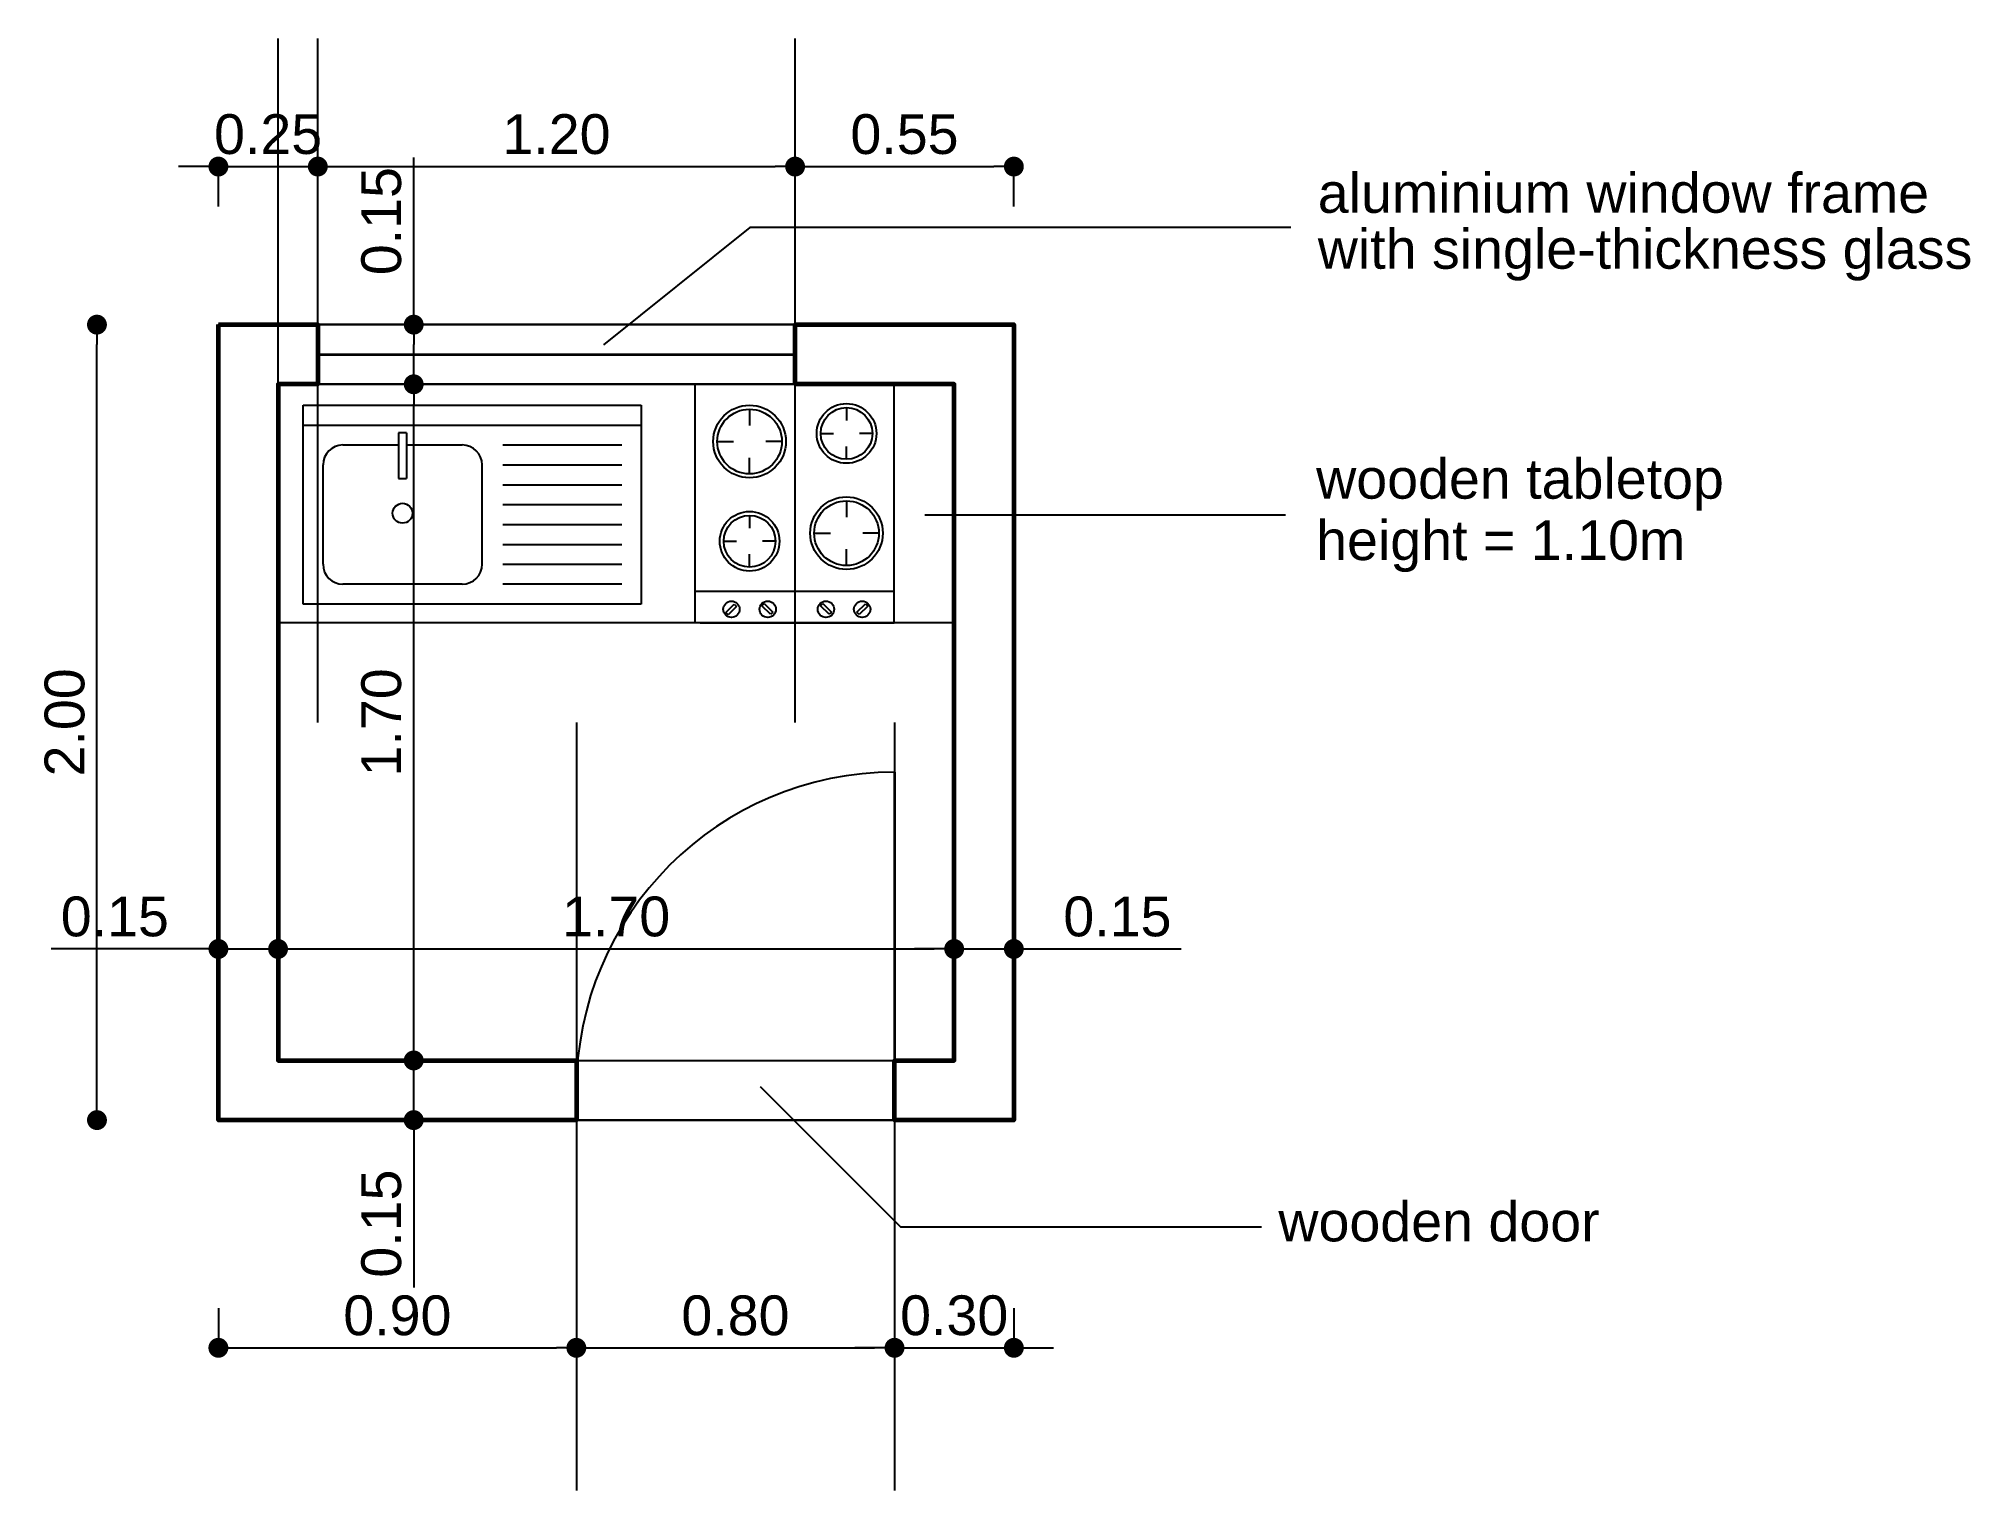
# Model space of a CAD drawing. Extents: x -452 to 4405, y -931 to 2719.
import ezdxf

# ---------------------------------------------------------------- set-up
doc = ezdxf.new("R2010")
doc.units = 0
doc.layers.get('0').update_dxf_attribs({"linetype": 'CONTINUOUS'})
doc.layers.get('Defpoints').update_dxf_attribs({"linetype": 'CONTINUOUS'})
for name, color, linetype in [('Annotations', 7, 'CONTINUOUS'), ('Construction', 7, 'CONTINUOUS'), ('Doors & Windows', 7, 'CONTINUOUS'), ('Furniture', 7, 'CONTINUOUS'), ('Walls', 7, 'CONTINUOUS')]:
    doc.layers.add(name, color=color, linetype=linetype)
doc.styles.get("Standard").update_dxf_attribs({"font": 'ARIAL.TTF'})
doc.dimstyles.get("Standard").update_dxf_attribs({"dimtxt": 100, "dimasz": 0.18, "dimexe": 0.18, "dimexo": 0.0625, "dimgap": 0.09, "dimtad": 0, "dimtih": 1, "dimtoh": 1, "dimdec": 4, "dimzin": 0, "dimdsep": 46, "dimtxsty": 'STANDARD', "dimcen": 0.09, "dimadec": 0, "dimazin": 0, "dimtfac": 1, "dimtdec": 4, "dimtofl": 0, "dimtmove": 0, "dimatfit": 3, "dimfxl": 1, "dimtolj": 1, "dimtzin": 0, "dimarcsym": 0})

# ---------------------------------------------------------------- blocks, each defined once
blk = doc.blocks.new('ENTITIES_0')
at = {"layer": 'Furniture', "color": 0}
for p, q in [((1198.7, 1250), (1198.7, 1850)), ((1198.7, 1250), (1198.7, 1850)), ((1698.7, 1850), (1198.7, 1850)), ((1698.7, 1250), (1698.7, 1850)), ((1335.5, 1787.4), (1335.5, 1746.7)), ((1579.3, 1791.4), (1579.3, 1758.9)), ((1254.2, 1706.1), (1294.8, 1706.1)), ((1416.7, 1706.1), (1376.1, 1706.1)), ((1514.3, 1726.4), (1546.8, 1726.4)), ((1644.3, 1726.4), (1611.8, 1726.4)), ((1335.5, 1624.8), (1335.5, 1665.4)), ((1579.3, 1661.4), (1579.3, 1693.9)), ((1579.3, 1557), (1579.3, 1516.3)), ((1335.5, 1520.4), (1335.5, 1487.9)), ((1498, 1475.7), (1538.7, 1475.7)), ((1660.6, 1475.7), (1619.9, 1475.7)), ((1270.4, 1455.4), (1302.9, 1455.4)), ((1335.5, 1390.4), (1335.5, 1422.9)), ((1400.5, 1455.4), (1368, 1455.4)), ((1579.3, 1394.4), (1579.3, 1435.1)), ((1198.7, 1329.6), (1698.7, 1329.6)), ((1275.6, 1276), (1296.9, 1297.2)), ((1281.3, 1270.3), (1275.6, 1276)), ((1302.5, 1291.5), (1281.3, 1270.3)), ((1296.9, 1297.2), (1302.5, 1291.5)), ((1366.7, 1293.1), (1372.4, 1298.8)), ((1387.9, 1271.9), (1366.7, 1293.1)), ((1372.4, 1298.8), (1393.6, 1277.5)), ((1393.6, 1277.5), (1387.9, 1271.9)), ((1514.2, 1293.1), (1519.9, 1298.8)), ((1535.4, 1271.9), (1514.2, 1293.1)), ((1519.9, 1298.8), (1541.1, 1277.5)), ((1541.1, 1277.5), (1535.4, 1271.9)), ((1605.6, 1277), (1626.9, 1298.2)), ((1611.3, 1271.3), (1605.6, 1277)), ((1632.5, 1292.5), (1611.3, 1271.3)), ((1626.9, 1298.2), (1632.5, 1292.5)), ((1698.7, 1250), (1198.7, 1250)), ((1698.7, 1250), (1198.7, 1250)), ((1211, 1250), (1698.7, 1250))]:
    blk.add_line(p, q, dxfattribs=at)
for centre, radius in [((1335.5, 1706.1), 91.3), ((1579.3, 1726.4), 75), ((1335.5, 1706.1), 81.3), ((1579.3, 1726.4), 65), ((1579.3, 1475.7), 91.3), ((1579.3, 1475.7), 81.3), ((1335.5, 1455.4), 75), ((1335.5, 1455.4), 65), ((1290, 1284.3), 20.6), ((1381.1, 1284.3), 20.6), ((1527.5, 1284.3), 20.6), ((1618.6, 1284.3), 20.6)]:
    blk.add_circle(centre, radius, dxfattribs=at)
blk = doc.blocks.new('ENTITIES_')
at = {"layer": 'Furniture', "color": 0}
for p, q in [((213.1, 1297.5), (213.1, 1797.5)), ((213.1, 1797.5), (1063.1, 1797.5)), ((1063.1, 1797.5), (1063.1, 1297.5)), ((213.1, 1747.5), (1063.1, 1747.5)), ((452.7, 1728.1), (452.7, 1722.5)), ((472.7, 1728.1), (452.7, 1728.1)), ((452.7, 1722.5), (452.7, 1612.9)), ((472.7, 1728.1), (472.7, 1612.9)), ((313.1, 1697.5), (453, 1697.5)), ((472.9, 1697.5), (613.1, 1697.5)), ((714.9, 1697.5), (1014.6, 1697.5)), ((263.1, 1397.5), (263.1, 1647.5)), ((452.7, 1612.9), (472.7, 1612.9)), ((663.1, 1397.5), (663.1, 1647.5)), ((714.9, 1647.5), (1014.6, 1647.5)), ((714.9, 1597.5), (1014.6, 1597.5)), ((714.9, 1547.5), (1014.6, 1547.5)), ((714.9, 1497.5), (1014.6, 1497.5)), ((714.9, 1447.5), (1014.6, 1447.5)), ((714.9, 1397.5), (1014.6, 1397.5)), ((613.1, 1347.5), (313.1, 1347.5)), ((1014.6, 1347.5), (714.9, 1347.5)), ((1063.1, 1297.5), (213.1, 1297.5))]:
    blk.add_line(p, q, dxfattribs=at)
blk.add_circle((463.1, 1525.8), 25, dxfattribs=at)
for centre, start, end in [((313.1, 1647.5), 90, 180), ((613.1, 1647.5), 0, 90), ((313.1, 1397.5), 180, 270), ((613.1, 1397.5), 270, 0)]:
    blk.add_arc(centre, 50, start, end, dxfattribs=at)
blk = doc.blocks.new('_DOT')
at = {"color": 0, "linetype": 'ByBlock', "lineweight": -2}
blk.add_line((-0.5, 0), (-1, 0), dxfattribs=at)
at = {"color": 0, "linetype": 'ByBlock', "const_width": 0.5}
blk.add_lwpolyline([(-0.25, 0, 1), (0.25, 0, 1)], format="xyb", close=True, dxfattribs=at)
blk = doc.blocks.new('*D2')
at = {"layer": 'Annotations', "color": 0, "lineweight": -2}
for p, q in [((491.1, 200), (491.1, 250)), ((391.1, 150), (491.3, 150)), ((491.1, 0), (491.1, 150)), ((391.1, 0), (491.3, 0)), ((491.1, 0), (491.1, -420.5)), ((491.1, -50), (491.1, -100))]:
    blk.add_line(p, q, dxfattribs=at)
at = {"layer": 'Defpoints', "color": 0}
for p in [(0, 150), (491.1, 150), (0, 0)]:
    blk.add_point(p, dxfattribs=at)
at = {"layer": 'Annotations', "color": 0, "lineweight": -2, "xscale": 50, "yscale": 50, "zscale": 50}
for p, rotation in [((491.1, 150), 270), ((491.1, 0), 90)]:
    blk.add_blockref('_DOT', p, dxfattribs=dict(at, rotation=rotation))
at = {"layer": 'Annotations', "color": 0, "linetype": 'ByBlock', "insert": (410, -260.3), "char_height": 100, "attachment_point": 5, "rotation": 90}
blk.add_mtext('\\A1;0.15', dxfattribs=at)
blk = doc.blocks.new('*D3')
at = {"layer": 'Annotations', "color": 0, "lineweight": -2}
for p, q in [((491.1, 2000), (491.1, 2420.5)), ((391.1, 2000), (491.3, 2000)), ((491.1, 1900), (491.1, 1950)), ((391.1, 1850), (491.3, 1850))]:
    blk.add_line(p, q, dxfattribs=at)
at = {"layer": 'Defpoints', "color": 0}
for p in [(250, 2000), (491.1, 2000), (250, 1850)]:
    blk.add_point(p, dxfattribs=at)
at = {"layer": 'Annotations', "color": 0, "lineweight": -2, "xscale": 50, "yscale": 50, "zscale": 50}
for p, rotation in [((491.1, 2000), 90), ((491.1, 1850), 270)]:
    blk.add_blockref('_DOT', p, dxfattribs=dict(at, rotation=rotation))
at = {"layer": 'Annotations', "color": 0, "linetype": 'ByBlock', "insert": (410, 2260.3), "char_height": 100, "attachment_point": 5, "rotation": 90}
blk.add_mtext('\\A1;0.15', dxfattribs=at)
blk = doc.blocks.new('*D4')
at = {"layer": 'Annotations', "color": 0, "lineweight": -2}
for p, q in [((391.1, 1850), (491.3, 1850)), ((491.1, 200), (491.1, 1800)), ((391.1, 150), (491.3, 150))]:
    blk.add_line(p, q, dxfattribs=at)
at = {"layer": 'Defpoints', "color": 0}
for p in [(150, 1850), (491.1, 1850), (150, 150)]:
    blk.add_point(p, dxfattribs=at)
at = {"layer": 'Annotations', "color": 0, "lineweight": -2, "xscale": 50, "yscale": 50, "zscale": 50}
for p, rotation in [((491.1, 1850), 90), ((491.1, 150), 270)]:
    blk.add_blockref('_DOT', p, dxfattribs=dict(at, rotation=rotation))
at = {"layer": 'Annotations', "color": 0, "linetype": 'ByBlock', "insert": (410, 1000), "char_height": 100, "attachment_point": 5, "rotation": 90}
blk.add_mtext('\\A1;1.70', dxfattribs=at)
blk = doc.blocks.new('*D5')
at = {"layer": 'Annotations', "color": 0, "lineweight": -2}
for p, q in [((0, 430.3), (-420.5, 430.3)), ((-50, 430.3), (-100, 430.3)), ((0, 330.3), (0, 430.5)), ((0, 430.3), (150, 430.3)), ((150, 330.3), (150, 430.5)), ((200, 430.3), (250, 430.3))]:
    blk.add_line(p, q, dxfattribs=at)
at = {"layer": 'Defpoints', "color": 0}
for p in [(150, 430.3), (0, 0), (150, 0)]:
    blk.add_point(p, dxfattribs=at)
at = {"layer": 'Annotations', "color": 0, "lineweight": -2, "xscale": 50, "yscale": 50, "zscale": 50}
blk.add_blockref('_DOT', (0, 430.3), dxfattribs=at)
at = {"layer": 'Annotations', "color": 0, "lineweight": -2, "xscale": 50, "yscale": 50, "zscale": 50, "rotation": 180}
blk.add_blockref('_DOT', (150, 430.3), dxfattribs=at)
at = {"layer": 'Annotations', "color": 0, "linetype": 'ByBlock', "insert": (-260.3, 511.4), "char_height": 100, "attachment_point": 5}
blk.add_mtext('\\A1;0.15', dxfattribs=at)
blk = doc.blocks.new('*D6')
at = {"layer": 'Annotations', "color": 0, "lineweight": -2}
for p, q in [((150, 330.3), (150, 430.5)), ((200, 430.3), (1800, 430.3)), ((1850, 330.3), (1850, 430.5))]:
    blk.add_line(p, q, dxfattribs=at)
at = {"layer": 'Defpoints', "color": 0}
for p in [(1850, 430.3), (150, 150), (1850, 150)]:
    blk.add_point(p, dxfattribs=at)
at = {"layer": 'Annotations', "color": 0, "lineweight": -2, "xscale": 50, "yscale": 50, "zscale": 50, "rotation": 180}
blk.add_blockref('_DOT', (150, 430.3), dxfattribs=at)
at = {"layer": 'Annotations', "color": 0, "lineweight": -2, "xscale": 50, "yscale": 50, "zscale": 50}
blk.add_blockref('_DOT', (1850, 430.3), dxfattribs=at)
at = {"layer": 'Annotations', "color": 0, "linetype": 'ByBlock', "insert": (1000, 511.4), "char_height": 100, "attachment_point": 5}
blk.add_mtext('\\A1;1.70', dxfattribs=at)
blk = doc.blocks.new('*D7')
at = {"layer": 'Annotations', "color": 0, "lineweight": -2}
for p, q in [((1800, 430.3), (1750, 430.3)), ((1850, 330.3), (1850, 430.5)), ((1850, 430.3), (2000, 430.3)), ((2000, 330.3), (2000, 430.5)), ((2000, 430.3), (2420.5, 430.3)), ((2050, 430.3), (2100, 430.3))]:
    blk.add_line(p, q, dxfattribs=at)
at = {"layer": 'Defpoints', "color": 0}
for p in [(2000, 430.3), (1850, 150), (2000, 150)]:
    blk.add_point(p, dxfattribs=at)
at = {"layer": 'Annotations', "color": 0, "lineweight": -2, "xscale": 50, "yscale": 50, "zscale": 50}
blk.add_blockref('_DOT', (1850, 430.3), dxfattribs=at)
at = {"layer": 'Annotations', "color": 0, "lineweight": -2, "xscale": 50, "yscale": 50, "zscale": 50, "rotation": 180}
blk.add_blockref('_DOT', (2000, 430.3), dxfattribs=at)
at = {"layer": 'Annotations', "color": 0, "linetype": 'ByBlock', "insert": (2260.3, 511.4), "char_height": 100, "attachment_point": 5}
blk.add_mtext('\\A1;0.15', dxfattribs=at)
blk = doc.blocks.new('*D8')
at = {"layer": 'Annotations', "color": 0, "lineweight": -2}
for p, q in [((-50, 2397.4), (-100, 2397.4)), ((0, 2297.4), (0, 2397.5)), ((0, 2397.4), (250, 2397.4)), ((250, 2297.4), (250, 2397.5)), ((300, 2397.4), (350, 2397.4))]:
    blk.add_line(p, q, dxfattribs=at)
at = {"layer": 'Defpoints', "color": 0}
for p in [(250, 2397.4), (0, 2000), (250, 2000)]:
    blk.add_point(p, dxfattribs=at)
at = {"layer": 'Annotations', "color": 0, "lineweight": -2, "xscale": 50, "yscale": 50, "zscale": 50}
blk.add_blockref('_DOT', (0, 2397.4), dxfattribs=at)
at = {"layer": 'Annotations', "color": 0, "lineweight": -2, "xscale": 50, "yscale": 50, "zscale": 50, "rotation": 180}
blk.add_blockref('_DOT', (250, 2397.4), dxfattribs=at)
at = {"layer": 'Annotations', "color": 0, "linetype": 'ByBlock', "insert": (125, 2478.4), "char_height": 100, "attachment_point": 5}
blk.add_mtext('\\A1;0.25', dxfattribs=at)
blk = doc.blocks.new('*D9')
at = {"layer": 'Annotations', "color": 0, "lineweight": -2}
for p, q in [((250, 2297.4), (250, 2397.5)), ((300, 2397.4), (1400, 2397.4)), ((1450, 2297.4), (1450, 2397.5))]:
    blk.add_line(p, q, dxfattribs=at)
at = {"layer": 'Defpoints', "color": 0}
for p in [(1450, 2397.4), (250, 2000), (1450, 2000)]:
    blk.add_point(p, dxfattribs=at)
at = {"layer": 'Annotations', "color": 0, "lineweight": -2, "xscale": 50, "yscale": 50, "zscale": 50, "rotation": 180}
blk.add_blockref('_DOT', (250, 2397.4), dxfattribs=at)
at = {"layer": 'Annotations', "color": 0, "lineweight": -2, "xscale": 50, "yscale": 50, "zscale": 50}
blk.add_blockref('_DOT', (1450, 2397.4), dxfattribs=at)
at = {"layer": 'Annotations', "color": 0, "linetype": 'ByBlock', "insert": (850, 2478.4), "char_height": 100, "attachment_point": 5}
blk.add_mtext('\\A1;1.20', dxfattribs=at)
blk = doc.blocks.new('*D10')
at = {"layer": 'Annotations', "color": 0, "lineweight": -2}
for p, q in [((1450, 2297.4), (1450, 2397.5)), ((1500, 2397.4), (1950, 2397.4)), ((2000, 2297.4), (2000, 2397.5))]:
    blk.add_line(p, q, dxfattribs=at)
at = {"layer": 'Defpoints', "color": 0}
for p in [(2000, 2397.4), (1450, 2000), (2000, 2000)]:
    blk.add_point(p, dxfattribs=at)
at = {"layer": 'Annotations', "color": 0, "lineweight": -2, "xscale": 50, "yscale": 50, "zscale": 50, "rotation": 180}
blk.add_blockref('_DOT', (1450, 2397.4), dxfattribs=at)
at = {"layer": 'Annotations', "color": 0, "lineweight": -2, "xscale": 50, "yscale": 50, "zscale": 50}
blk.add_blockref('_DOT', (2000, 2397.4), dxfattribs=at)
at = {"layer": 'Annotations', "color": 0, "linetype": 'ByBlock', "insert": (1725, 2478.4), "char_height": 100, "attachment_point": 5}
blk.add_mtext('\\A1;0.55', dxfattribs=at)
blk = doc.blocks.new('*D11')
at = {"layer": 'Annotations', "color": 0, "lineweight": -2}
for p, q in [((-315.3, 2000), (-305.4, 2000)), ((-305.3, 50), (-305.3, 1950)), ((-315.3, 0), (-305.4, 0))]:
    blk.add_line(p, q, dxfattribs=at)
at = {"layer": 'Defpoints', "color": 0}
for p in [(-305.3, 2000), (-305.3, 2000), (-305.3, 0)]:
    blk.add_point(p, dxfattribs=at)
at = {"layer": 'Annotations', "color": 0, "lineweight": -2, "xscale": 50, "yscale": 50, "zscale": 50}
for p, rotation in [((-305.3, 2000), 90), ((-305.3, 0), 270)]:
    blk.add_blockref('_DOT', p, dxfattribs=dict(at, rotation=rotation))
at = {"layer": 'Annotations', "color": 0, "linetype": 'ByBlock', "insert": (-386.3, 1000), "char_height": 100, "attachment_point": 5, "rotation": 90}
blk.add_mtext('\\A1;2.00', dxfattribs=at)
blk = doc.blocks.new('*D12')
at = {"layer": 'Annotations', "color": 0, "lineweight": -2}
for p, q in [((0, -472.5), (0, -572.7)), ((900, -472.5), (900, -572.7)), ((50, -572.5), (850, -572.5))]:
    blk.add_line(p, q, dxfattribs=at)
at = {"layer": 'Defpoints', "color": 0}
for p in [(0, 0), (900, 0), (900, -572.5)]:
    blk.add_point(p, dxfattribs=at)
at = {"layer": 'Annotations', "color": 0, "lineweight": -2, "xscale": 50, "yscale": 50, "zscale": 50, "rotation": 180}
blk.add_blockref('_DOT', (0, -572.5), dxfattribs=at)
at = {"layer": 'Annotations', "color": 0, "lineweight": -2, "xscale": 50, "yscale": 50, "zscale": 50}
blk.add_blockref('_DOT', (900, -572.5), dxfattribs=at)
at = {"layer": 'Annotations', "color": 0, "linetype": 'ByBlock', "insert": (450, -491.5), "char_height": 100, "attachment_point": 5}
blk.add_mtext('\\A1;0.90', dxfattribs=at)
blk = doc.blocks.new('*D13')
at = {"layer": 'Annotations', "color": 0, "lineweight": -2}
for p, q in [((900, -472.5), (900, -572.7)), ((1700, -472.5), (1700, -572.7)), ((950, -572.5), (1650, -572.5))]:
    blk.add_line(p, q, dxfattribs=at)
at = {"layer": 'Defpoints', "color": 0}
for p in [(900, 0), (1700, 0), (1700, -572.5)]:
    blk.add_point(p, dxfattribs=at)
at = {"layer": 'Annotations', "color": 0, "lineweight": -2, "xscale": 50, "yscale": 50, "zscale": 50, "rotation": 180}
blk.add_blockref('_DOT', (900, -572.5), dxfattribs=at)
at = {"layer": 'Annotations', "color": 0, "lineweight": -2, "xscale": 50, "yscale": 50, "zscale": 50}
blk.add_blockref('_DOT', (1700, -572.5), dxfattribs=at)
at = {"layer": 'Annotations', "color": 0, "linetype": 'ByBlock', "insert": (1300, -491.5), "char_height": 100, "attachment_point": 5}
blk.add_mtext('\\A1;0.80', dxfattribs=at)
blk = doc.blocks.new('*D14')
at = {"layer": 'Annotations', "color": 0, "lineweight": -2}
for p, q in [((1700, -472.5), (1700, -572.7)), ((2000, -472.5), (2000, -572.7)), ((1650, -572.5), (1600, -572.5)), ((1700, -572.5), (2000, -572.5)), ((2050, -572.5), (2100, -572.5))]:
    blk.add_line(p, q, dxfattribs=at)
at = {"layer": 'Defpoints', "color": 0}
for p in [(1700, 0), (2000, 0), (2000, -572.5)]:
    blk.add_point(p, dxfattribs=at)
at = {"layer": 'Annotations', "color": 0, "lineweight": -2, "xscale": 50, "yscale": 50, "zscale": 50}
blk.add_blockref('_DOT', (1700, -572.5), dxfattribs=at)
at = {"layer": 'Annotations', "color": 0, "lineweight": -2, "xscale": 50, "yscale": 50, "zscale": 50, "rotation": 180}
blk.add_blockref('_DOT', (2000, -572.5), dxfattribs=at)
at = {"layer": 'Annotations', "color": 0, "linetype": 'ByBlock', "insert": (1850, -491.4), "char_height": 100, "attachment_point": 5}
blk.add_mtext('\\A1;0.30', dxfattribs=at)

msp = doc.modelspace()

# ---------------------------------------------------------------- linework, layer by layer
at = {"layer": 'Annotations', "color": 0}
for points in [[(2696.081, 2244.399), (1335.952, 2244.399), (967.987, 1949.519)], [(2682.799, 1520.904), (1775.996, 1520.904)], [(2622.616, -269.561), (1715.864, -269.561), (1363.018, 83.284)]]:
    msp.add_lwpolyline(points, dxfattribs=at)
at = {"layer": 'Construction', "color": 174}
for points in [[(150, 1000), (150, 2719.108)], [(250, 1000), (250, 2719.108)], [(1450, 1000), (1450, 2719.108)], [(900, 1000), (900, -930.924)], [(1700, 1000), (1700, -930.924)]]:
    msp.add_lwpolyline(points, dxfattribs=at)
for points in [[(0, 0), (2000, 0), (2000, 2000), (0, 2000)], [(150, 150), (1850, 150), (1850, 1850), (150, 1850)]]:
    msp.add_lwpolyline(points, close=True, dxfattribs=at)
at = {"layer": 'Doors & Windows', "color": 0}
for points in [[(250, 2000), (1450, 2000), (1450, 1850), (250, 1850)], [(1700, 0), (900, 0), (900, 150), (1700, 150)]]:
    msp.add_lwpolyline(points, close=True, dxfattribs=at)
at = {"layer": 'Doors & Windows', "color": 0, "lineweight": 35}
for points in [[(250, 1925), (1450, 1925)], [(1700, 875), (1700, 75)]]:
    msp.add_lwpolyline(points, dxfattribs=at)
at = {"layer": 'Doors & Windows', "color": 0}
msp.add_arc((1700, 75), 800, 90, 180, dxfattribs=at)
at = {"layer": 'Furniture', "color": 0}
msp.add_lwpolyline([(150, 1850), (1850, 1850), (1850, 1250), (150, 1250)], close=True, dxfattribs=at)
at = {"layer": 'Walls', "color": 0, "lineweight": 60}
for points in [[(0, 2000), (250, 2000), (250, 1850), (150, 1850), (150, 150), (900, 150), (900, 0), (0, 0)], [(1450, 1850), (1450, 2000), (2000, 2000), (2000, 0), (1700, 0), (1700, 150), (1850, 150), (1850, 1850)]]:
    msp.add_lwpolyline(points, close=True, dxfattribs=at)

# ---------------------------------------------------------------- block references
at = {"layer": 'Furniture', "color": 0}
for name in ['ENTITIES_0', 'ENTITIES_']:
    msp.add_blockref(name, (0, 0), dxfattribs=at)

# ---------------------------------------------------------------- texts
at = {"layer": 'Annotations', "color": 0}
for s, p in [('aluminium window frame', (2764.086, 2281.207)), ('with single-thickness glass', (2764.086, 2140.545)), ('wooden tabletop', (2760.039, 1562.411)), ('height = 1.10m', (2760.039, 1408.01)), ('wooden door', (2665.062, -304.996))]:
    msp.add_text(s, height=100, dxfattribs=at).set_placement(p)

# ---------------------------------------------------------------- dimensions: what is measured, and where the dimension line sits
for p1, p2, distance, picture, middle in [((0, 2000), (250, 2000), 397.367, '*D8', (125, 2478.424)), ((250, 2000), (1450, 2000), 397.367, '*D9', (850, 2478.424)), ((1450, 2000), (2000, 2000), 397.367, '*D10', (1725, 2478.424)), ((150, 150), (150, 1850), -341.097, '*D4', (410.04, 1000)), ((150, 150), (1850, 150), 280.313, '*D6', (1000, 511.371)), ((0, 0), (900, 0), -572.516, '*D12', (450, -491.458)), ((900, 0), (1700, 0), -572.516, '*D13', (1300, -491.458)), ((1700, 0), (2000, 0), -572.516, '*D14', (1850, -491.424))]:
    dim = msp.add_aligned_dim(p1=p1, p2=p2, distance=distance, dimstyle='Standard', override={"dimtxt": 100, "dimasz": 50, "dimexo": 10, "dimgap": 30, "dimtad": 1, "dimtih": 0, "dimtoh": 1, "dimdec": 2, "dimlfac": 0.001, "dimblk1": 'DOT', "dimblk2": 'DOT', "dimsah": 1, "dimtix": 1, "dimtofl": 1, "dimatfit": 0, "dimfxl": 100, "dimfxlon": 1}, dxfattribs=at)
    dim.commit()
    dim.dimension.update_dxf_attribs({"geometry": picture, "text_midpoint": middle})
for base, p1, p2, angle, override, picture, middle in [((491.097, 2000), (250, 1850), (250, 2000), 90, {"dimtxt": 100, "dimasz": 50, "dimexo": 10, "dimgap": 30, "dimtad": 1, "dimtih": 0, "dimtoh": 0, "dimdec": 2, "dimlfac": 0.001, "dimblk1": 'DOT', "dimblk2": 'DOT', "dimsah": 1, "dimtix": 1, "dimtofl": 1, "dimatfit": 0, "dimfxl": 100, "dimfxlon": 1}, '*D3', (491.097, 2260.252)), ((-305.261, 2000), (-305.261, 0), (-305.261, 2000), 90, {"dimtxt": 100, "dimasz": 50, "dimexo": 10, "dimgap": 30, "dimtad": 1, "dimtih": 0, "dimtoh": 1, "dimdec": 2, "dimlfac": 0.001, "dimblk1": 'DOT', "dimblk2": 'DOT', "dimsah": 1, "dimtix": 1, "dimtofl": 1, "dimatfit": 0, "dimfxl": 100, "dimfxlon": 1}, '*D11', (-305.261, 1000)), ((150, 430.313), (0, 0), (150, 0), 0, {"dimtxt": 100, "dimasz": 50, "dimexo": 10, "dimgap": 30, "dimtad": 1, "dimtih": 0, "dimtoh": 0, "dimdec": 2, "dimlfac": 0.001, "dimblk1": 'DOT', "dimblk2": 'DOT', "dimsah": 1, "dimtix": 1, "dimtofl": 1, "dimatfit": 0, "dimfxl": 100, "dimfxlon": 1}, '*D5', (-260.252, 430.313)), ((2000, 430.313), (1850, 150), (2000, 150), 0, {"dimtxt": 100, "dimasz": 50, "dimexo": 10, "dimgap": 30, "dimtad": 1, "dimtih": 0, "dimtoh": 0, "dimdec": 2, "dimlfac": 0.001, "dimblk1": 'DOT', "dimblk2": 'DOT', "dimsah": 1, "dimtix": 1, "dimtofl": 1, "dimatfit": 0, "dimfxl": 100, "dimfxlon": 1}, '*D7', (2260.252, 430.313)), ((491.097, 150), (0, 0), (0, 150), 90, {"dimtxt": 100, "dimasz": 50, "dimexo": 10, "dimgap": 30, "dimtad": 1, "dimtih": 0, "dimtoh": 0, "dimdec": 2, "dimlfac": 0.001, "dimblk1": 'DOT', "dimblk2": 'DOT', "dimsah": 1, "dimtix": 1, "dimtofl": 1, "dimatfit": 0, "dimfxl": 100, "dimfxlon": 1}, '*D2', (491.097, -260.252))]:
    dim = msp.add_linear_dim(base=base, p1=p1, p2=p2, angle=angle, dimstyle='Standard', override=override, dxfattribs=at)
    dim.commit()
    dim.dimension.update_dxf_attribs({"geometry": picture, "text_midpoint": middle, "dimtype": 161})

doc.saveas('drawing.dxf')
